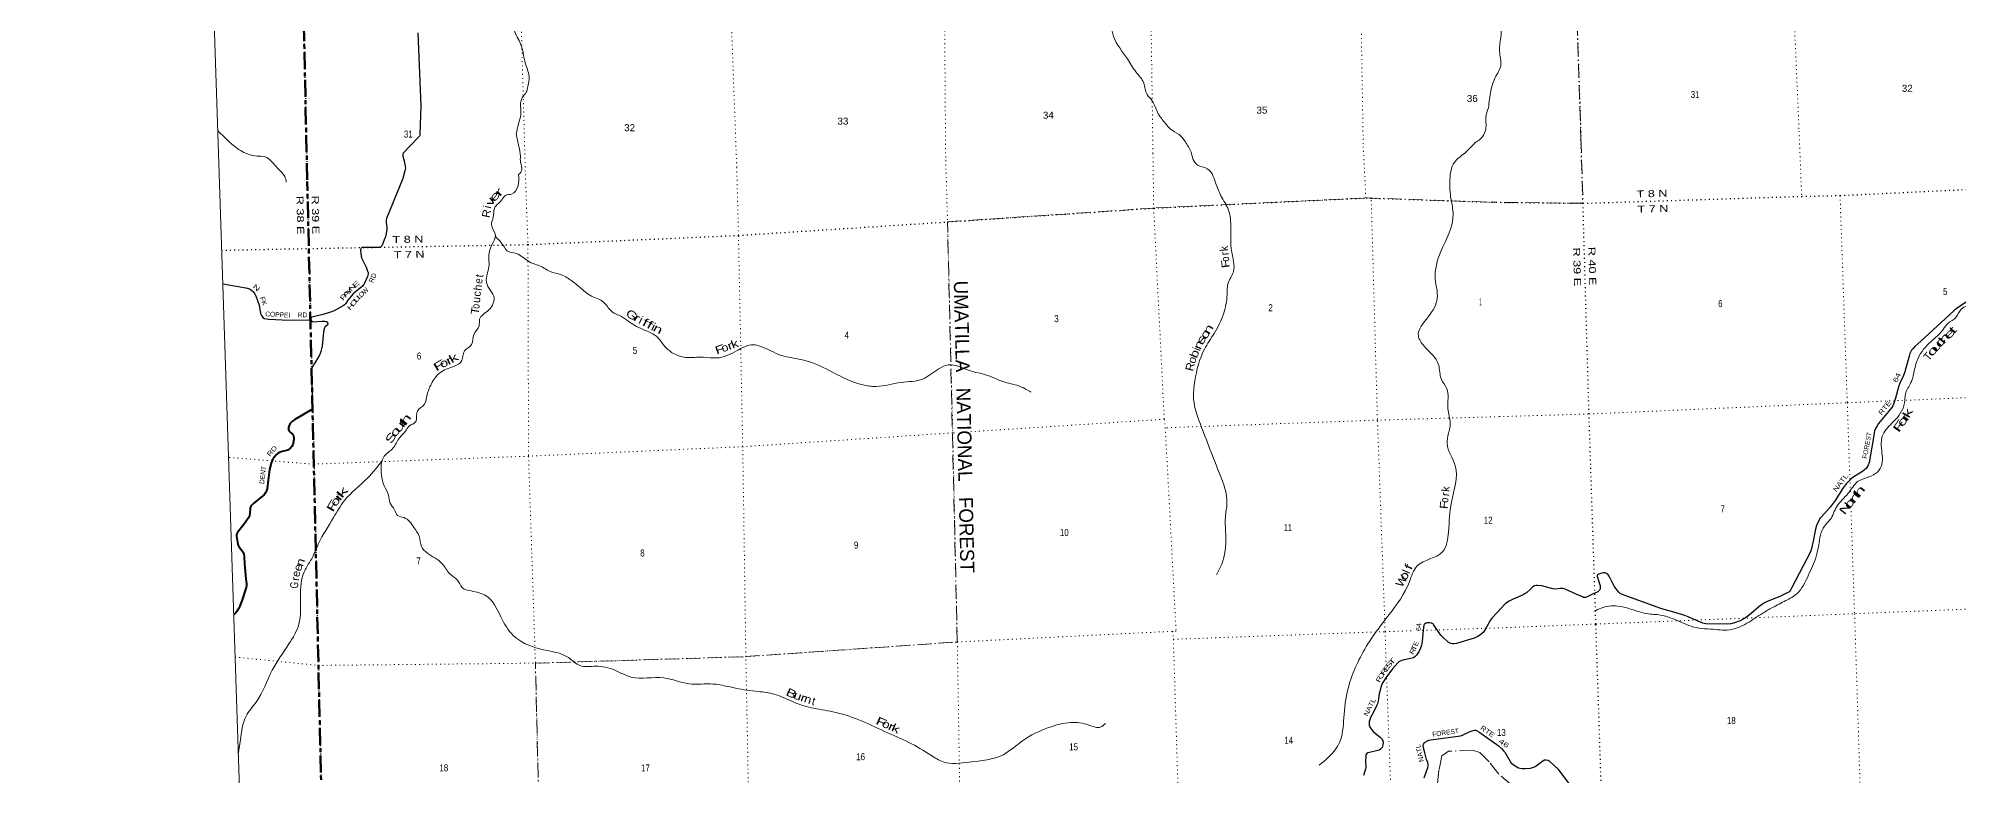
# Model space of a CAD drawing. Header units: feet. Extents: x 757852 to 1040949, y -536576 to -344549.
# Drawn here: x 757852 to 805852, y -505695 to -487262 of the extents above; entities that cross this region are included whole.
import ezdxf
from ezdxf.enums import TextEntityAlignment as Align

# ---------------------------------------------------------------- set-up
doc = ezdxf.new("R2010")
doc.units = ezdxf.units.FT
doc.header["$LTSCALE"] = 70
for name, pattern in [('DOT_DASHED', [7.7, 5, -1.2, 0.3, -1.2]), ('DOTTED', [1.5, 0.3, -1.2]), ('LONG_DASH_SHORT_DASH', [9.9, 6, -1.2, 1.5, -1.2])]:
    doc.linetypes.add(name, pattern=pattern)
for name, color, linetype, lineweight in [('11', 7, 'LONG_DASH_SHORT_DASH', 60), ('26', 7, 'Continuous', 40), ('29', 7, 'Continuous', 25), ('39', 7, 'Continuous', 13), ('4', 7, 'Continuous', 13), ('44', 7, 'DOT_DASHED', 13), ('6', 7, 'DOTTED', 25), ('7', 7, 'DOTTED', 13)]:
    doc.layers.add(name, color=color, linetype=linetype, lineweight=lineweight)
for name, color, linetype in [('27', 7, 'Continuous'), ('30', 7, 'Continuous'), ('41', 7, 'Continuous')]:
    doc.layers.add(name, color=color, linetype=linetype)

msp = doc.modelspace()

# ---------------------------------------------------------------- linework, layer by layer
at = {"layer": '11'}
for points in [[(761378.42, -460644.66), (763820.63, -460566.83), (764257.69, -476521.98), (764572.3, -490844.45)], [(765045.49, -536274.38), (765131.94, -531770.1), (765653.45, -529273.61), (765469.27, -524102.18), (765664.67, -522665.5), (765089.71, -513236.12), (764572.3, -490844.45)]]:
    msp.add_lwpolyline(points, dxfattribs=at)
at = {"layer": '26'}
msp.add_lwpolyline([(764705.54, -496533.92), (764263.97, -496793.98), (764200.22, -496836.34), (764168.07, -496866.82), (764139.18, -496902.38), (764107.15, -496992.11), (764103.77, -497014.13), (764103.77, -497046.3), (764112.23, -497068.31), (764123.08, -497083.45), (764144.38, -497103.87), (764202.76, -497157.21), (764216.29, -497177.52), (764229.47, -497208.35), (764233.22, -497248.64), (764234.91, -497287.58), (764223.25, -497385.08), (764211.22, -497428.12), (764185.83, -497468.76), (764146.91, -497516.17), (764118.15, -497544.96), (764090.56, -497557.93), (763945.54, -497587.29), (763891.61, -497606.57), (763845.7, -497634.7), (763803.4, -497670.25), (763730.02, -497754.29), (763715.4, -497775.24), (763694.25, -497815.02), (763670.56, -497879.36), (763629.19, -498042.45), (763582.35, -498447.19), (763566.49, -498528.72), (763546.18, -498589.67), (763530.95, -498623.54), (763512.34, -498648.94), (763495.42, -498670.95), (763460.44, -498703.94), (763233.65, -498881.88), (763178.13, -498937.63), (763159.52, -498964.72), (763149.26, -498998.98), (763139.21, -499142.51), (763131.55, -499192.14), (763120.6, -499220.4), (763103.67, -499247.49), (762984.55, -499417.61), (762832.07, -499615.77), (762813.46, -499646.24), (762806.55, -499676.2), (762805, -499710.59), (762826.15, -499857.05), (762840.57, -499917.81), (762853.22, -499950.18), (762868.45, -499978.97), (762961.53, -500097.49), (762973.37, -500117.81), (762988.84, -500157.68), (762998.75, -500221.1), (763004.77, -500397.88), (763033.12, -500772.07), (763049.52, -500888.24), (763052.06, -500936.49), (763051.27, -500958.04), (763046.13, -500991.52), (763032.6, -501045.71), (762948.09, -501296.42), (762890.45, -501458.85), (762872.42, -501495.48), (762854.07, -501528.27), (762838.84, -501553.67), (762815.15, -501589.23), (762782.15, -501629.87), (762733.57, -501679.19)], dxfattribs=at)
at = {"layer": '29'}
for points in [[(767334.29, -487119.36), (767412.19, -488952.29), (767389.71, -489667.29), (767385.5, -489686.94), (767375.68, -489705.19), (767345.93, -489743.92), (766973.68, -490135.43), (766963.21, -490151.63), (766958.3, -490171.29), (766961.45, -490208.11), (766996.55, -490321.77), (767022.84, -490457.67), (767026.34, -490504), (767014.42, -490569.98), (766962.54, -490765.16)], [(766962.54, -490765.16), (766555.94, -491768.65), (766548.92, -491800.74), (766542.05, -491829.04), (766540.9, -491868.94), (766561.41, -491988.28), (766564.95, -492019.38), (766562.95, -492045.46), (766528.87, -492219.96), (766514.48, -492259.74), (766448.68, -492430.58), (766434.65, -492450.63), (766411.57, -492473.15), (766395.56, -492482.73), (766370.51, -492490.75), (766320.21, -492494.28), (765951.7, -492486.93), (765934.51, -492494.76), (765917.47, -492510.81), (765904.44, -492536.89), (765902.27, -492564.58), (765920.47, -492709.39), (765932.43, -492747.44), (766043.28, -492980.65), (766082.42, -493078.56), (766093.6, -493114.93), (766093.6, -493151.3), (766074.33, -493218.3)], [(762460.1, -493398.43), (763035.23, -493498.78), (763127.25, -493527.01), (763181.85, -493556.81), (763233.41, -493608.4), (763287.69, -493698.74), (763373.6, -493930.38), (763406.85, -494137.41), (763426.75, -494188.77), (763446.87, -494216.33), (763465.41, -494237.14), (763504.08, -494262.93), (763602.64, -494282.23), (764116.32, -494311.3), (764665.37, -494301.54)], [(766074.33, -493218.3), (766004.67, -493383.34), (765984.63, -493419.44), (765952.37, -493460.35), (765766.12, -493605.99), (765718.64, -493652.27), (765589.86, -493810.6), (765536.6, -493886.81), (765506.53, -493920.9), (765470.41, -493948.62), (765244.39, -494072.31), (765124.66, -494119.49), (764993.12, -494158.88), (764685.65, -494231.81), (764671.62, -494247.86), (764663.6, -494275.94), (764671.62, -494314.05), (764683.65, -494338.12), (764709.41, -494352.51), (764932.91, -494332.85), (765012.4, -494332.11), (765047.2, -494338.92), (765064.52, -494348.15), (765082.56, -494372.22), (765090.58, -494396.29), (765080, -494421.75), (765013.91, -494479.99), (765000.37, -494500.6), (764984.61, -494560.95), (764970.64, -494681.36), (764941.97, -494960.18), (764911.16, -495090.32), (764897.13, -495140.47), (764869.99, -495200.52), (764701.19, -495467.42), (764691.16, -495490.48), (764684.64, -495519.57), (764684.64, -495676.03), (764690.66, -495826.46), (764705.54, -496533.92)], [(806099.98, -493819.72), (805794.3, -494020.52), (805739.98, -494062.91), (805515.1, -494275.19), (804908.39, -494830.76)], [(804908.39, -494830.76), (804756.56, -494969.79), (804706.16, -495022.95), (804677.82, -495061.71), (804657.19, -495093.61), (804634.7, -495140.51), (804612.61, -495210.45), (804506.17, -495600.53), (804470.65, -495693.95), (804380.66, -495883.43), (804354.16, -495948.24), (804270.84, -496255.44), (804222.24, -496410.6), (804207.24, -496449.99), (804182.98, -496490.76), (803851.01, -496892.74), (803812.44, -496946.46), (803766.64, -497031.56), (803751.65, -497074.71), (803740.69, -497127.17), (803720.45, -497291.99), (803614.79, -497866.41), (803594.8, -497932.92), (803569.8, -497975.22), (803539.8, -498014.62), (803502.3, -498052.14), (803450.25, -498094.25), (803236.87, -498223.94), (803176.87, -498265.21), (803124.38, -498313.99), (803043.9, -498397.33), (802967.71, -498497.98), (802762.57, -498815.6), (802640.31, -498984.13), (802424.25, -499224.67), (802395.68, -499261.16), (802323.01, -499384.13), (802298.64, -499442.29), (802270.94, -499529.84), (802217.48, -499831.95), (802178.66, -500018.24), (802148.75, -500098.59), (801676.21, -501010.67), (801646.21, -501061.33), (801631.21, -501080.09), (801605.31, -501104.88), (801570.29, -501128.88), (801382.98, -501219), (801066.88, -501344.61), (801001.96, -501376.91), (800949.7, -501410.27), (800861.3, -501478.07), (800666.74, -501641.22), (800548.47, -501734.83), (800465.98, -501787.36), (800390.72, -501823.34), (800252.26, -501877.43), (800162.27, -501898.06), (800083.11, -501904.54), (799533.25, -501896.19), (799495.75, -501890.56), (799461.4, -501883.07), (799400.13, -501860.55), (799089.18, -501722.48), (799011.11, -501693.58), (798730.52, -501605.42), (798491.85, -501540.04), (798410.22, -501513.49), (797470.91, -501177.7), (797427.79, -501158.94), (797396.09, -501139.55), (797356.54, -501106.41), (797317.17, -501061.38), (797243.44, -500956.98), (797116.61, -500711.44), (797082.81, -500661.79), (797067.81, -500648.65), (797049.92, -500637.82), (797015.31, -500628.02), (796977.82, -500626.14), (796938.91, -500630.83), (796899.81, -500641.26), (796857.82, -500658.03), (796831.1, -500671.17), (796818.92, -500682.42), (796817.04, -500697.43), (796820.33, -500716.19), (796829.74, -500755.87), (796879.03, -500904.17), (796888.29, -500943.2), (796892.04, -500982.59), (796889.46, -501029.86), (796885.01, -501043.56), (796877.04, -501054.82), (796860.17, -501076.39), (796834.85, -501097.97), (796798.4, -501117.21), (796732.56, -501144.18)], [(796732.56, -501144.18), (796546.59, -501230.23), (796524.09, -501237.73), (796498.26, -501240.17), (796478.16, -501238.67), (796452.85, -501229.29), (796288.97, -501155.71), (796014.6, -501032.31), (795992.1, -501024.8), (795961.61, -501017.5), (795926.48, -501013.55), (795892.73, -501017.3), (795765.77, -501030.61), (795705.24, -501024.8), (795436.38, -500948.51), (795323.7, -500938.5), (795289.96, -500942.26), (795254.19, -500951.12), (795211.21, -500976.03), (795143.12, -501039.2), (795048.1, -501126.11), (795019.97, -501144.87), (794969.58, -501173.57), (794721.04, -501282.64), (794618.75, -501334.35), (794528.86, -501393.12)], [(794528.86, -501393.12), (794191.39, -501750.92), (794143.46, -501820.41), (794052.59, -501981.28), (794000.15, -502069.86), (793966.4, -502113), (793916.26, -502159.63), (793879.23, -502188.05), (793837.98, -502214.31), (793796.73, -502233.07), (793741.24, -502255.32), (793302.7, -502388.78), (793237.59, -502399.82), (793195.83, -502398.16), (793160.21, -502388.78), (793122.71, -502373.78), (793092.05, -502354.66), (792948.34, -502223.69), (792920.78, -502194.43), (792882.72, -502146.77), (792725.71, -501917.09), (792713.52, -501902.88), (792693.83, -501888.81), (792673.21, -501881.3), (792643.68, -501874.74), (792604.29, -501875.13), (792563.06, -501878.49), (792541.97, -501883.18), (792525.09, -501889.75), (792501.66, -501907.57), (792496.03, -501916.01), (792488.01, -501930.92), (792470.02, -502055.42), (792443.05, -502336.08), (792423.38, -502431.93), (792397.13, -502512.61), (792355.4, -502596.76), (792299.63, -502681.45), (792264.01, -502720.85), (792226.23, -502748.89), (792196.51, -502762.12), (791959.9, -502805.63), (791932.15, -502814.65), (791894.65, -502831.54), (791859.96, -502854.05), (791830.15, -502877.85), (791702.72, -503021.94), (791531.95, -503249.39), (791474.67, -503339.95), (791444.67, -503390.6), (791427.79, -503432.67), (791370.71, -503648.38), (791344.36, -503831.47), (791324.85, -503901.69), (791304.99, -503953.42), (791223.54, -504110.86), (791154.99, -504238.58), (791131.51, -504297.74), (791119.37, -504343.64), (791115.62, -504381.16), (791118.44, -504433.69), (791135.37, -504479.47), (791174.69, -504540.63), (791229.26, -504598.27), (791403.95, -504740.39), (791425.46, -504763.89), (791446.55, -504797.65), (791457.33, -504828.61), (791463.98, -504864.31), (791463.42, -504928.98), (791454.52, -504961.81), (791439.52, -504991.83), (791420.77, -505015.28), (791397.8, -505037.79), (791367.8, -505056.55), (791332.49, -505068.48), (791121.87, -505115.39), (791087.51, -505126.91), (791063.13, -505141.92), (791044.38, -505164.43), (791037.82, -505176.63), (791034.36, -505194.22), (791029.45, -505352.25), (791034.07, -505481.49), (791029.38, -505536.1), (791013.44, -505586.55), (790975.95, -505695.37)], [(792495.1, -505747.58), (792585.56, -505489.01), (792593.06, -505457.11), (792592.61, -505420.63), (792581.81, -505370.81), (792548.31, -505288.2), (792511.18, -505129.56), (792465.91, -504967.18), (792465.56, -504929.94), (792473.06, -504905.55), (792499.31, -504871.78), (792518.34, -504855.54), (792572.43, -504824.88), (792609.93, -504809.87), (792656.54, -504797.03), (793400.21, -504697.31), (793447.41, -504685.04), (793599.09, -504610.1), (793664.57, -504582.86), (793720.82, -504565.98), (793751.6, -504561.11), (793775.19, -504560.35), (793797.69, -504565.98), (793860.91, -504599.47), (794312.36, -504916.81), (794349.86, -504948.7), (794426.73, -505016.24), (794484.8, -505080.5), (794507.35, -505108.17), (794666.15, -505383.98)], [(795290.69, -505456.37), (795228.1, -505491.67), (795138.1, -505517.94), (795024.8, -505528.05), (794939.37, -505529.2), (794851.78, -505506.31), (794727, -505432.8), (794666.15, -505383.98)], [(796505.91, -506931.89), (796309.92, -506617.3), (796289.2, -506564.79), (796272.42, -506470.97), (796281.07, -506390.98), (796317.42, -506245.84), (796306.17, -506193.31), (796272.42, -506129.53), (796204.92, -506020.72), (795919.94, -505623), (795850.7, -505546.11), (795624.97, -505336.18), (795593.71, -505319.08), (795541.21, -505311.57), (795503.71, -505311.57), (795462.65, -505334.06), (795290.69, -505456.37)]]:
    msp.add_lwpolyline(points, dxfattribs=at)
at = {"layer": '39'}
for points in [[(772122.47, -468316.85), (772090.72, -468440.25), (772148.87, -468716.6), (772155.83, -468854.59), (772059.78, -468978.37), (772010.97, -469130.46), (771921.3, -469320.13), (771836.66, -469481.56), (771807.06, -469721.09), (771740.69, -469887.85), (771661.56, -470091.16), (771366.1, -470426.72), (771357.8, -470643.42), (771259.39, -470925.58), (771170.09, -471293.56), (770969.56, -471978.23), (770948.56, -472177.37), (770981.76, -472318.4), (771137.32, -472452.88), (771220.12, -472632.14), (771295.18, -472931.9), (771487.59, -473141.15), (771565.3, -473402.75), (771642.88, -473716.45), (771728.7, -474148.05), (771667.42, -474344.68), (771633.67, -474580.36), (771592.75, -474784.25), (771590.04, -475157.03), (771452.93, -475536.8), (771394.66, -475705.27), (771324.13, -475868.18), (771289.1, -476180.04), (771169.83, -476384.83), (771110.91, -476535.29), (770980.88, -476496.04), (770925.25, -476570.23), (770834.8, -476737.89), (770639.04, -476827.31), (770343.78, -476888.36), (770189.46, -477012.31), (770065.81, -477151.14), (769842.67, -477317.71), (769724.33, -477492.41), (769600.98, -477695.36), (769394.76, -477885.34), (769294.99, -478297.79), (769186.4, -478464.12), (769103.76, -478625.47), (769149.14, -478826.16), (769176.33, -479135.71), (769061.21, -479344.36), (768962.09, -479606.51), (768895.15, -479813.37), (768773.37, -479948.12), (768723.92, -480306.61), (768757.27, -480563.84), (768751.55, -480908.68), (768643.84, -481491.73), (768651.59, -481651.74), (768809.15, -481898.35), (768775.83, -482033.83), (768868.52, -482264.81), (769072.61, -482519.72), (769130.9, -482687.86), (769354.28, -483032.21), (769497.51, -483271.34), (769488.92, -483536.14), (769437.69, -484012.91), (769468.52, -484256.21), (769383.38, -484515.83), (769380.89, -484950.72), (769418.6, -485161.7), (769398.26, -485378.85), (769522.35, -485644.74), (769620.78, -485923.6), (769776.42, -486228.39), (769893.2, -486402.38), (769877.93, -486481.08), (769901.31, -486628.49), (769893.57, -486805.09), (769757.03, -486976.47), (769869.8, -487318.91), (770031.47, -487903.98), (770120.51, -488257.33), (770096.22, -488420.53), (770057.66, -488578.24), (769917.32, -488811.87), (769913.75, -489104.53), (769852.26, -489407.36), (769796.65, -489649.86)], [(782233.27, -473517.64), (782275.79, -473750.49), (782238.74, -474062.43), (782212.17, -474442.11), (782103.65, -474610.44), (782116.78, -474808.31), (782068.83, -474984.41), (782079.45, -475280.55), (782107.49, -475558.02), (782046.07, -475750.65), (781952.18, -475990.56), (781940.15, -476327.62), (781826.18, -476512.18), (781753.73, -476845.47), (781648.58, -477051.74), (781563, -477243.26), (781371.55, -477508.84), (781122.39, -477678.38), (780964.34, -477810.48), (780757.55, -478208.87), (780604.02, -478467.03), (780440.6, -478841.77), (780381.91, -479222.63), (780391.03, -479645.06), (780524.74, -480122.98), (780610.06, -480484.48), (780808.63, -480753.61), (780955.31, -480976.58), (781042.19, -481101.59), (781180.4, -481256.75), (781364.2, -481450.29), (781561.84, -481693.41), (781972.83, -482393.45), (782320.65, -482733.18), (782533.34, -483059.89), (782771.77, -483263.43), (782920.66, -483436.23), (783040.81, -483648.16), (783174.14, -483779.46), (783546.68, -483968), (783835.65, -484347.98), (784148.21, -484937.47), (784300.34, -485256.41), (784355.05, -485717.23), (784408.48, -486142.02), (784478.02, -486343.81), (784614.23, -486667.35), (784728.23, -487212.12), (785074.05, -487776.33), (785286.6, -488099.04), (785483.6, -488380.25), (785566.26, -488667.71), (785688.05, -488813.46), (785825.12, -489104.92), (785923.05, -489257.57), (786019.97, -489382.2), (786143.56, -489521.88), (786365.78, -489665.9), (786523.06, -489848.41), (786666.01, -490103.9)], [(794103.05, -489001.22), (794158.2, -488570.36), (794267.61, -488243.02), (794407.96, -487940.73), (794375.85, -487582.08), (794396.17, -486932.21), (794259.06, -486673.65), (794203.07, -486440.43), (794151.06, -486086.49), (794074.03, -485884.14), (794074.62, -485602.75), (794111.82, -485097.01), (794246.62, -484569.81), (794262.53, -484147.2), (794164.48, -483796.85), (794040.01, -483555.95), (793997.24, -483298.16), (794111.03, -483101.29), (794126.71, -482791.24), (794073.83, -482232.33), (794074.8, -481902.69), (794198.02, -481508.54), (794121.58, -481263.97), (793966.14, -481116.58), (793897.01, -480970.23), (793822.14, -480915.66)], [(794103.05, -489001.22), (794031.38, -489227.04), (794039.71, -489403.06), (794018.21, -489588.19), (793935.14, -489737.54), (793874.93, -489795.88), (793773.38, -489860.65)], [(762334.22, -489563.11), (762660.26, -489882.74), (762947.07, -490090.49), (763308.93, -490205.29), (763522.76, -490227.4), (763664.77, -490320.31), (763847.06, -490527.93), (764010.51, -490714.21), (764048.52, -490860.25)], [(769796.65, -489649.86), (769864.19, -489963.93), (769899.03, -490207.08), (769904.63, -490363.16), (769937.26, -490544.28), (769856.72, -490668.62)], [(793773.38, -489860.65), (793507.67, -490128.44), (793247.12, -490362.37), (793135.94, -490787.68), (793164.01, -491290.35), (793217.12, -491651.67), (792909.51, -492587.57), (792769.8, -493280.77), (792820.93, -493754.53), (792596.71, -494217.94), (792347.29, -494706.32), (792492.81, -494958.03), (792852.63, -495420.89), (792924.14, -495791.6), (793054.4, -496009.74), (793086.92, -496524.28), (793143.97, -496883.46), (793065.87, -497391.88), (793268.35, -497944.58), (793174.58, -498854.87), (793099.03, -499601.99), (792948.41, -500102.93), (792320.69, -500452.16), (792122.3, -500852.46), (791617.65, -501666.89), (791126, -502340.4), (790616.95, -503423.87), (790489, -504164.8), (790397.68, -504808.13), (790285.03, -505024.81), (789870.16, -505432.74)], [(786666.01, -490103.9), (786824.81, -490428.49), (787068.96, -490520.21), (787278.2, -490870), (787412.35, -491196.35), (787603.84, -491554.8), (787658.19, -492006.37), (787678.68, -492577.53), (787723.37, -493095.66), (787587.61, -493395.42), (787565.25, -493667.1), (787472.48, -494157.98), (787240.82, -494637.71), (787000.12, -495033.48), (786759.71, -495828.55), (786730.07, -496289.11), (786898.84, -496909.21), (787383.22, -498158.28), (787563.54, -498876.3), (787522.36, -499238.95), (787535.54, -499718.06), (787431.85, -500407.98), (787300.81, -500671.45)], [(769856.72, -490668.62), (769835.92, -490961.82), (769680.24, -491153.92), (769528.9, -491187.36), (769428.91, -491309.28), (769249.53, -491512.25), (769223.44, -491735.91), (769177.72, -491916.11), (769275.27, -492173.52), (769186.04, -492427.5), (769107.49, -492755.34), (769119.54, -492923.47), (769048.87, -493303.2), (769118.85, -493519.45), (769236.01, -493707.95), (769111.78, -494049.45), (768881.44, -494286.33), (768867.37, -494453.37), (768736.46, -494664.67), (768681.16, -494913.44), (768506.44, -495078.12), (768423.58, -495341.91), (768183.7, -495480.8), (767852.69, -495653.01), (767658.08, -495934.78), (767550.96, -496249.59), (767504.59, -496411.75), (767326.07, -496582.59), (767277.58, -496853.19), (767126.54, -496950.82), (767026.98, -497084.77), (766884.03, -497240.31), (766713.12, -497511.21), (766497.45, -497709.45), (766429.73, -498171.35), (766495.78, -498445.93), (766600.48, -498679.01), (766647.84, -498880.01), (766750.17, -499046.96), (766831.6, -499190.57), (766990.11, -499245.17), (767239.72, -499489.19), (767366.11, -499711.48), (767431.52, -499968.02), (767758.81, -500251.44), (767948.69, -500397.24), (768130.07, -500641.67), (768326.69, -500807.3), (768443.56, -500987.78), (768667.58, -501078.2), (769041.24, -501199.45), (769413.46, -501728.1), (769721.02, -502188.8), (770379.36, -502524.75), (771099.75, -502744.13), (771391.94, -502944.51), (771777.9, -502960.99), (772261.15, -503060.32), (772670.68, -503230.47), (773484.32, -503251.93), (774119.87, -503400.06), (774722.16, -503404.89), (775279.88, -503509.62), (775850.83, -503591.8), (776236.51, -503656.45), (776698.87, -503844.81), (777167.97, -503996.81), (777713.58, -504099.96), (778358.94, -504297.91), (779005.67, -504590.12), (779609.59, -504863.78), (780162.97, -505183.37), (780468.05, -505351.19), (781118.53, -505356.32), (781972.94, -505171.66), (782450.18, -504823.73), (783104.76, -504495.63), (783660.07, -504365.67), (784105.96, -504430.2), (784410.8, -504479.64), (784523.97, -504389.36)], [(807724.95, -491932.23), (807711.97, -491982.42), (807565.45, -492124.96), (807363.03, -492349.35), (807219.81, -492610.26), (806955.68, -492852.4), (806701.13, -493150.49), (806586.65, -493434.71), (806467.39, -493835.5), (806264.84, -493911.32), (805917.16, -494035.29), (805782.4, -494239.75), (805589.71, -494381.56), (805465.75, -494541.56), (805217.94, -494793.29), (804866.11, -495200.45), (804752.91, -495530.81), (804661.99, -495868.59), (804523.34, -496149.45), (804499.57, -496376.97), (804225.66, -496844.24), (803957.86, -497170.8), (803922.97, -497503.02), (803917.88, -497968.95), (803776.32, -498145.49), (803328.4, -498344.48), (803093.74, -498636.01), (802806.05, -498969.14), (802636.72, -499301.03), (802500.56, -499455.34), (802355.35, -499933.14), (802293.11, -500219.93), (802091.71, -500697.26), (801813.22, -501144.58), (801535.17, -501318.84), (801196.96, -501494.75), (800957.99, -501631.8), (800561.76, -501885.59), (800124.97, -502052.16), (799650.86, -502031.02), (799355.24, -502007.01), (798871.15, -501843.6), (798401.15, -501681.82), (798059.03, -501645.02), (797561.51, -501504.07), (797106.78, -501458.31), (796735.04, -501582.94)], [(769264.96, -492207.4), (769479.78, -492447.23), (769570.51, -492570.45), (769797.75, -492638.68), (770114.22, -492844.22), (770419.72, -492967.88), (770704.04, -493116.37), (770855.89, -493153.15), (771131.68, -493287.89), (771383.5, -493481.67), (771674.55, -493706.17), (771978.91, -493853.96), (772169.6, -494077.99), (772429.57, -494219.31), (772623.03, -494352.94), (772999.56, -494554.36), (773277.58, -494695.04), (773547.46, -495000.56), (773731.18, -495142.56), (774025.65, -495238.52), (774473.03, -495232.76), (774804.93, -495253.16), (775304.32, -495075), (775720.38, -494923.87), (775908.46, -494963.39), (776401.98, -495180.74), (777067.66, -495329.82), (777699.85, -495608.5), (778457.92, -495926.88), (778794.47, -495965.17), (779415.01, -495863.01), (779961.96, -495779.49), (780360.1, -495520.64), (780593.55, -495426.12), (781124.49, -495567.91), (781555.99, -495679.09), (781961.3, -495843.38), (782362.58, -495951.62), (782626.28, -496084.78), (782657.07, -496103.76)], [(766454.1, -497807.49), (766077.58, -498258.02), (765499.65, -498820.2), (765231.75, -499241.01), (764855.79, -499894.38), (764709.16, -500226.63), (764493.73, -500599.44), (764403.41, -501214.64), (764362.15, -501910.38), (764114.81, -502400.69), (763696.97, -503061.56), (763296.05, -503858.29), (763043.67, -504208.31), (762902.74, -504811.26), (762850.79, -505129.48)]]:
    msp.add_spline(points, degree=3, dxfattribs=at)
at = {"layer": '4'}
for points in [[(1039242.56, -525836.22), (1018370.82, -526769.91), (986566.33, -528148.83), (954759.98, -529484.01), (922951.82, -530775.43), (891141.91, -532023.1), (859330.32, -533227.02), (827517.11, -534387.17), (795702.32, -535503.56), (763886.04, -536576.2), (757851.71, -353854.74), (789416.66, -352790.58), (820980.12, -351683.01), (852542.04, -350532.02), (884102.33, -349337.62), (915660.96, -348099.8), (947217.84, -346818.58), (978772.94, -345493.96), (1000559.5, -344549.37)], [(1039242.56, -525836.22), (1018370.82, -526769.91), (986566.33, -528148.83), (954759.98, -529484.01), (922951.82, -530775.43), (891141.91, -532023.1), (859330.32, -533227.02), (827517.11, -534387.17), (795702.32, -535503.56), (763886.04, -536576.2), (757851.71, -353854.74)]]:
    msp.add_lwpolyline(points, dxfattribs=at)
at = {"layer": '44'}
for points in [[(822144.64, -443138.72), (822307.41, -448141.88), (811451.45, -448447.31), (811644.77, -453722.38), (811618.03, -453723.55), (811572.72, -453723.55), (811755.12, -459148.38), (812124.37, -474940.17), (795928.4, -475511.82), (796411.72, -489767.95)], [(796411.72, -489767.95), (796428.83, -490297.08), (796462.43, -491385.76), (794183.67, -491358.75)], [(763475.78, -524153.57), (765469.51, -524104.99), (765664.67, -522665.5), (765089.85, -513236.08), (770521.46, -513262.76), (770276.24, -502883.76), (775525.24, -502719.8), (780821.73, -502353.68), (780578.44, -491850.25), (785791.32, -491502.92), (791035.41, -491250.86), (794183.67, -491358.75)], [(794685.04, -505933.07), (794358.06, -505657.35), (794117.22, -505350.12), (793886.75, -505114.79), (793722.67, -505067.96), (793101.09, -505084.17), (792934.24, -505197.97), (792861.66, -505555.54), (792810.8, -506024.78)]]:
    msp.add_lwpolyline(points, dxfattribs=at)
at = {"layer": '6'}
for points in [[(795323.21, -444080.28), (795366.95, -448967.66), (795544.14, -454245.34), (795728.18, -459607.19), (795761.96, -464976.24), (795760.84, -470262.07), (795928.4, -475511.82), (796109.24, -480796.51), (796288.16, -486121.23), (796411.72, -489767.95)], [(763329.2, -445162.53), (763535.17, -449951.63), (763674.48, -455292.19), (763820.63, -460566.83), (763961.74, -465915.32), (764111.48, -471226.37), (764255.41, -476550.19), (764377.3, -481886.8), (764491.05, -487180.41), (764572.3, -490844.45)], [(797914.39, -535313.04), (797865.15, -533600.6), (797659.9, -528317.99), (797485.51, -523062.64), (797321.74, -517756.81), (797132.31, -512465.74), (796959.25, -507186.26), (796786.19, -501906.79), (796613.86, -496653.39), (796462.43, -491385.76), (796411.72, -489767.95)], [(794183.67, -491358.75), (796462.43, -491385.76), (801929.96, -491211.38), (802888.48, -491191.12), (807194.62, -490984.73), (808142.84, -490954.72), (812451.59, -490770.34), (813431.78, -490735.43), (818678.4, -490509.28), (823978.65, -490335.86), (825938.94, -490278.54)], [(764572.3, -490844.45), (764610.53, -492515.89), (764738.72, -497905.86), (764849.43, -502941.32), (764972.95, -508149.33), (765089.85, -513236.08), (765432.11, -518834.03), (765664.67, -522665.5), (765469.27, -524102.18), (765653.45, -529273.61), (765628.09, -529410.33), (765133.75, -531761.36), (765081.29, -534313.08), (765071.97, -534683.86), (765045.49, -536274.38)], [(762432.39, -492559.27), (764605.86, -492515.89), (770088.88, -492417.71), (775351.23, -492187.85), (780578.44, -491850.25), (785735.23, -491506.71), (791035.41, -491250.86), (791168.67, -491256.01), (794183.67, -491358.75)]]:
    msp.add_lwpolyline(points, dxfattribs=at)
at = {"layer": '7'}
for p, q in [((801864.99, -489579.16), (801929.96, -491211.38)), ((791035.41, -491250.86), (790969.31, -489955.07)), ((785995.2, -496784.59), (781104.81, -497099.44)), ((792445.84, -502064.91), (794549.56, -501994.87)), ((791675.24, -506428.43), (791548.47, -503178.25))]:
    msp.add_line(p, q, dxfattribs=at)
for points in [[(800634.29, -443896.33), (800695.42, -448814.2), (800897.39, -454052.84), (801111.71, -459479.98), (801073.31, -464791.21), (801181.28, -470039.12), (801329.88, -475301.71), (801510.9, -480633.52), (801706.87, -485932.66), (801864.99, -489579.16)], [(785713.12, -490134.58), (785660.85, -486486.24), (785510.93, -481073.94), (785401.88, -475848.47), (785294.9, -470624.93), (785100.83, -465326.47), (784905.18, -459984), (784716.84, -454621.22), (784565.27, -449275.1), (784474.94, -444452.23)], [(789864.36, -444268.08), (790016.91, -449138.84), (790149.12, -454449.61), (790240.76, -459805.96), (790327.89, -465148.45), (790465.26, -470434.99), (790670.94, -475664.88), (790785.38, -480984.33), (790908.13, -486311.47), (790969.31, -489955.07)], [(775308.68, -490486.36), (775174.19, -486831.46), (775027.43, -481507.21), (774823.17, -476205.13), (774678.63, -470886.8), (774503.49, -465611.69), (774294.57, -460291.75), (774128.95, -454890.05), (773985.99, -449559.65), (773835.91, -444812.04)], [(779125.89, -444633.74), (779214.27, -449415.65), (779371.43, -454749.53), (779555.25, -460154.56), (779785.38, -465449.67), (780077.3, -470786.57), (780154.67, -476025.23), (780357.49, -481343.4), (780503.54, -486647.64), (780532, -490310.34)], [(768592.59, -444987.54), (768751.05, -449741.97), (768904.48, -455084.01), (769071.67, -460417.52), (769241.09, -465756.96), (769439.89, -471075.27), (769573.68, -476373.96), (769782.16, -481681.9), (769924.48, -486994.29), (770025.82, -490663.19)], [(775795.38, -513231.47), (775636.28, -507959.72), (775536.51, -502719.81), (775458.57, -497471.46), (775351.23, -492187.85), (775308.68, -490486.36)], [(780532, -490310.34), (780578.44, -491850.25), (780709.38, -497143.69), (780821.73, -502353.68), (780911.03, -507739.46)], [(785713.12, -490134.58), (785731.73, -491512.54), (785995.2, -496784.59), (786020.93, -496998.38), (786291.89, -502087.6), (786211.57, -502086.42), (786222.77, -502286.69), (786387.81, -507556.22), (786584.82, -512874.18), (786757.04, -518124), (786920.43, -523403.63), (787114.32, -528694.22), (787336.49, -533989.83), (787387.83, -535645.78)], [(770025.82, -490663.19), (770088.88, -492417.71), (770104.15, -497708.58), (770276.24, -502883.76), (770400.42, -508074.79), (770521.46, -513262.76)], [(791538.79, -502849.02), (791516.63, -502095.85), (791324.1, -496787.16), (791168.67, -491256.01)], [(802888.48, -491191.12), (803068.83, -496372.02), (803147.11, -498628.91)], [(794368.09, -496719.81), (796613.86, -496653.39), (803068.83, -496372.02), (808331.6, -496149.44), (813608.9, -495944.53), (818884.76, -495759.73), (824167.41, -495602.86), (826127.95, -495561.23)], [(794368.09, -496719.81), (791328.83, -496807.05), (786020.93, -496998.38)], [(780753.25, -497122.05), (780704.05, -497125.21), (775458.57, -497471.46), (770104.15, -497708.58), (764736.39, -497907.03), (762603.55, -497742.07)], [(803162.97, -499086.21), (803251.86, -501649.22), (803420.46, -506912.75), (803580.31, -511522.37)], [(794549.56, -501994.87), (796786.19, -501906.79), (803275.86, -501646.55), (808518.86, -501434.55), (813792.6, -501245.8), (819081.99, -501042.56), (824362.47, -500879.72), (826316.66, -500835.28)], [(786222.77, -502286.69), (791516.63, -502095.85), (792243.2, -502071.66)], [(762768.29, -502730.78), (764850.59, -502940.16), (770276.24, -502883.76), (775535.34, -502720.98), (780821.73, -502353.68), (786211.57, -502086.42)]]:
    msp.add_lwpolyline(points, dxfattribs=at)

# ---------------------------------------------------------------- texts
at = {"layer": '27'}
for s, rotation, width, p in [('N', 43.024, 1.6, (765741.4, -493536.19)), ('E', 42.024, 1.7, (765828.94, -493454.45)), ('P', 50.876, 1.6, (765523.33, -493764.27)), ('A', 50.876, 1.65, (765593, -493689.29)), ('Y', 46.267, 1.8, (765663.11, -493615.18)), ('H', 48.585, 1.5, (765698.11, -494004.65)), ('O', 48.376, 1.5, (765774.13, -493913.86)), ('L', 47.876, 1.95, (765848.22, -493820.7)), ('L', 45.024, 2.1, (765925.56, -493741.51)), ('RD', 48.874, 1.25, (763735.65, -497618.22))]:
    msp.add_text(s, height=120, rotation=rotation, dxfattribs=dict(at, width=width)).set_placement(p, align=Align.CENTER)
for s, rotation, p in [('RD', 67.116, (766264.3, -493272.76)), ('O', 45.024, (765971.06, -493702.19)), ('W', 45.742, (766063.51, -493615.04)), ('DENT', 83.399, (763518.64, -498185.14))]:
    msp.add_text(s, height=120, rotation=rotation, dxfattribs=at).set_placement(p, align=Align.CENTER)
at = {"layer": '30'}
for s, rotation, width, p in [('N', 320.103, 1.5, (763264.31, -493543.62)), ('FK', 290.349, 1.1, (763423, -493850.27)), ('COPPEI', 356.761, 0.95, (763831.49, -494226.42)), ('RD', 1.018, 0.8, (764454.31, -494235.28)), ('R', 56.634, 1.3, (792251.31, -502617.02)), ('T', 65.977, 1.35, (792294.57, -502522.83)), ('E', 71.403, 1.05, (792344.89, -502415.2)), ('R', 53.101, 1.4, (791534.93, -503131.29)), ('E', 53.101, 1.55, (791605.19, -503032.69)), ('S', 53.101, 1.55, (791664.83, -502955.13)), ('T', 48.511, 1.9, (791736.36, -502878.23)), ('F', 63.138, 1.35, (791412.43, -503319.22)), ('O', 55.686, 1.3, (791466.06, -503232.41))]:
    msp.add_text(s, height=120, rotation=rotation, dxfattribs=dict(at, width=width)).set_placement(p, align=Align.CENTER)
for s, rotation, width, p in [('64', 64.761, 1.35, (804309.28, -495878.56)), ('RTE', 50.449, 1.25, (803926.73, -496691.13)), ('NATL', 53.143, 1.25, (802796.1, -498613.17)), ('64', 84.511, 1.1, (792403.7, -502084.97)), ('NATL', 63.352, 1.15, (791079.35, -504220.6)), ('RTE', 324.895, 1.2, (793884.11, -504528.04)), ('NATL', 103.173, 1.1, (792490.7, -505338.54)), ('46', 324.895, 1.5, (794342.41, -504859.57))]:
    msp.add_text(s, height=120, rotation=rotation, dxfattribs=dict(at, width=width)).set_placement(p)
for rotation, p in [(79.577, (803559.44, -497780.39)), (7.637, (792701.93, -504722.79))]:
    msp.add_text('FOREST', height=120, rotation=rotation, dxfattribs=at).set_placement(p)
at = {"layer": '41'}
for s, rotation, width, p in [('r', 50.864, 2, (769440.58, -491165.19)), ('v', 63.664, 1.45, (769234.35, -491381.25)), ('e', 51.573, 1.75, (769331.15, -491271.6)), ('R', 78.772, 1.05, (769148.11, -491660.31)), ('F', 97.008, 1.25, (787624.24, -492888.91)), ('o', 95.245, 0.85, (787616.35, -492773.39)), ('e', 81.131, 0.9, (768949.91, -493343.66)), ('o', 84.908, 0.8, (768878.14, -493968.11)), ('T', 81.322, 1.15, (768867.46, -494087.65)), ('G', 326.337, 1.35, (772629.7, -494259.67)), ('r', 331.494, 1.6, (772769.98, -494335.62)), ('i', 332.218, 1.2, (772867.82, -494391.96)), ('f', 332.218, 1.65, (772979.67, -494451.49)), ('f', 332.218, 1.65, (773092.2, -494512.23)), ('i', 333.51, 1.2, (773181.97, -494560.64)), ('n', 332.811, 1.5, (773295.99, -494615.07)), ('r', 20.177, 1.35, (775175.49, -495037.11)), ('k', 20.177, 1.35, (775291.01, -494994.41)), ('n', 66.354, 1.4, (786941.82, -494964.61)), ('s', 66.391, 1.55, (787010.15, -494834.6)), ('o', 60.049, 1.45, (787099.64, -494707.87)), ('n', 59.362, 1.6, (787177.33, -494581.53)), ('u', 50.72, 1.95, (805373.21, -495024.03)), ('c', 51.72, 2, (805468.88, -494913.82)), ('h', 51.359, 1.85, (805566.71, -494818.64)), ('e', 45.54, 2, (805693.17, -494712.52)), ('t', 48.853, 1.85, (805779.84, -494616.74)), ('F', 30.136, 1.8, (767919.21, -495521.89)), ('o', 26.475, 1.35, (768028.77, -495468.63)), ('r', 26.475, 1.55, (768160.37, -495403.04)), ('k', 28.78, 1.65, (768276.15, -495338.74)), ('F', 19.096, 1.5, (774918.93, -495129.04)), ('o', 19.096, 1.15, (775040.07, -495085.39)), ('o', 73.007, 1.1, (786786.64, -495329.8)), ('b', 69.156, 1.3, (786843.76, -495182.71)), ('o', 49.356, 1.85, (805271.55, -495134.86)), ('R', 76.015, 1.1, (786737.13, -495494.88)), ('t', 52.991, 1.65, (767042.65, -496927.13)), ('h', 53.766, 1.75, (767112.46, -496841.24)), ('F', 54.831, 1.95, (804441.95, -497008.81)), ('o', 52.365, 1.75, (804523.44, -496895.94)), ('k', 60.006, 1.7, (804663.84, -496678.11)), ('r', 56.238, 1.8, (804609.56, -496781.73)), ('S', 59.642, 1.55, (766746.57, -497298.14)), ('o', 54.207, 1.65, (766847.18, -497154.64)), ('u', 52.192, 1.9, (766950.12, -497037.11)), ('r', 54.92, 1.85, (765439.59, -498776.22)), ('k', 49.897, 2.05, (765524.19, -498675.05)), ('r', 51.305, 2, (803290.84, -498844.02)), ('h', 51.033, 1.9, (803447.77, -498645.38)), ('t', 51.033, 1.75, (803373.55, -498737.14)), ('F', 59.148, 1.8, (765283.15, -498998.97)), ('o', 57.622, 1.55, (765350.89, -498892.35)), ('F', 84.226, 1.2, (793085.61, -498939.6)), ('o', 84.114, 0.85, (793095.21, -498815.76)), ('N', 50.943, 1.6, (803096.23, -499072.69)), ('o', 51.305, 1.75, (803194.7, -498951.22)), ('e', 72.345, 1.15, (764433.93, -500523.79)), ('n', 70.047, 1.3, (764488.84, -500392.97)), ('o', 64.215, 1.35, (792080.53, -500744.41)), ('l', 65.41, 1.05, (792135.96, -500635.37)), ('f', 65.41, 1.55, (792192.86, -500518.32)), ('G', 83.366, 0.8, (764344.52, -500943.38)), ('W', 58.736, 1.15, (792010.91, -500881.78)), ('B', 335.477, 1.45, (776633.66, -503728.35)), ('u', 340.944, 1.3, (776800.34, -503792.96)), ('r', 340.944, 1.3, (776939.15, -503843.17)), ('n', 343.149, 1.2, (777060.91, -503880.79)), ('F', 335.658, 1.65, (778884.13, -504447.34)), ('o', 335.658, 1.3, (779002.85, -504498.26)), ('r', 335.7, 1.45, (779131.78, -504559.29)), ('k', 335.7, 1.5, (779243.75, -504608.33))]:
    msp.add_text(s, height=200, rotation=rotation, dxfattribs=dict(at, width=width)).set_placement(p, align=Align.CENTER)
for s, rotation, p in [('i', 78.329, (769167.61, -491496.63)), ('k', 95.257, (787589.05, -492508.35)), ('r', 96.263, (787601.67, -492631.52)), ('h', 82.706, (768936.29, -493503.84)), ('t', 81.131, (768971.92, -493213.72)), ('u', 84.908, (768893.78, -493809.3)), ('c', 84.811, (768908.89, -493657.63)), ('i', 69.156, (786894.42, -495064.85)), ('T', 50.782, (805158.4, -495278.76)), ('k', 84.114, (793126.73, -498538.9)), ('r', 84.114, (793113.35, -498668.74)), ('e', 78.659, (764388.61, -500668.54)), ('r', 83.366, (764368.74, -500787.9)), ('t', 343.149, (777203.79, -503928.68))]:
    msp.add_text(s, height=200, rotation=rotation, dxfattribs=at).set_placement(p, align=Align.CENTER)
at = {"layer": '44'}
msp.add_text('UMATILLA   NATIONAL   FOREST', height=350, rotation=271.327, dxfattribs=at).set_placement((780733.8, -493323.09))
at = {"layer": '6', "width": 1.35}
for s, rotation, p in [('R 38 E', 271.324, (764301.03, -491201.18)), ('R 39 E', 271.324, (764680.39, -491193.59)), ('T 8 N', 1.827, (797804.35, -491242.91)), ('T 7 N', 1.827, (797827.43, -491622.63)), ('T 8 N', 1.026, (766704.35, -492380.62)), ('T 7 N', 1.026, (766733.72, -492759.56)), ('R 39 E', 271.647, (796213.55, -492493.58)), ('R 40 E', 271.647, (796593.84, -492477.05))]:
    msp.add_text(s, height=175, rotation=rotation, dxfattribs=at).set_placement(p)
at = {"layer": '7'}
for s, width, p in [('31', 0.85, (799154.78, -488751.92)), ('32', 1.05, (804432.97, -488597.71)), ('34', 1.05, (782960.74, -489270.9)), ('35', 1.05, (788299.67, -489143.78)), ('36', 1.05, (793559.69, -488851.84)), ('31', 0.85, (766988.28, -489742.1)), ('32', 1.05, (772494.6, -489583.14)), ('33', 1.05, (777825.26, -489418.14)), ('2', 0.85, (788597.52, -494083)), ('1', 0.4, (793867.83, -493934.89)), ('6', 0.85, (799840.77, -493981.15)), ('5', 0.85, (805461.79, -493678.37)), ('3', 0.85, (783245.85, -494357.04)), ('4', 0.85, (778004.84, -494767)), ('6', 0.85, (767311.81, -495290.4)), ('5', 0.85, (772709.57, -495151.24)), ('7', 0.85, (799899.01, -499114.18)), ('10', 0.85, (783385.58, -499703.17)), ('11', 0.65, (788986.06, -499581.05)), ('12', 0.85, (793981.68, -499397.03)), ('8', 0.85, (772895.7, -500216.64)), ('9', 0.85, (778239.46, -500018.02)), ('7', 0.85, (767300.88, -500416.16)), ('18', 0.85, (800060.09, -504405.69)), ('15', 0.85, (783617.88, -505063.69)), ('14', 0.85, (788996.31, -504899)), ('13', 0.85, (794311.42, -504702.11)), ('18', 0.85, (767876.03, -505586.87)), ('17', 0.85, (772915.99, -505591.61)), ('16', 0.85, (778294.89, -505309.48))]:
    msp.add_text(s, height=175, dxfattribs=dict(at, width=width)).set_placement(p)

doc.saveas('drawing.dxf')
